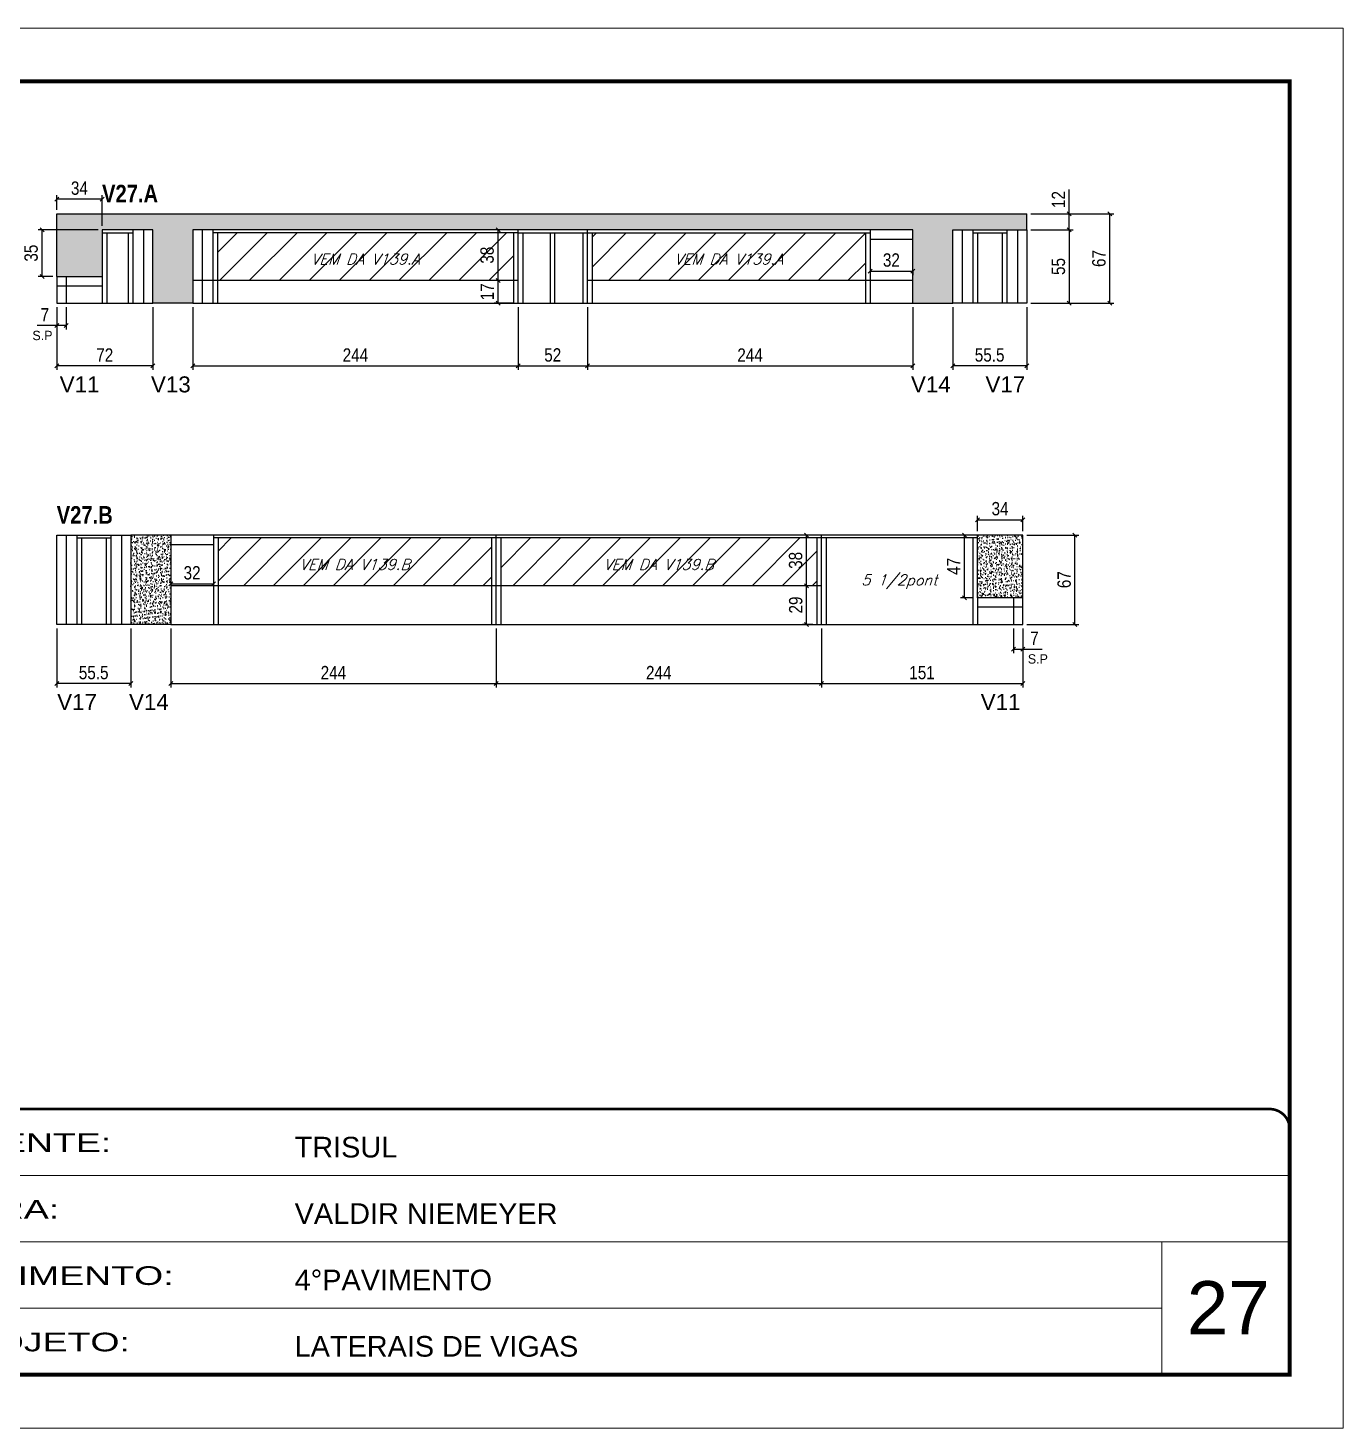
# Model space of a CAD drawing. Extents: x 3330 to 22105, y 1197 to 30204.
# Drawn here: x 7012 to 7998, y 21872 to 22922 of the extents above; entities that cross this region are included whole.
import ezdxf

# ---------------------------------------------------------------- set-up
doc = ezdxf.new("R2010")
doc.units = 0
for name, pattern in [('CONTINUO', [0]), ('DASHED', [0.75, 0.5, -0.25]), ('HIDDEN', [0.375, 0.25, -0.125])]:
    doc.linetypes.add(name, pattern=pattern)
for name, color, linetype in [('5', 5, 'Continuous'), ('COTA', 241, 'Continuous'), ('NOMENCLATURA', 7, 'Continuous'), ('Painéis', 200, 'Continuous'), ('SARR_2.2x7', 40, 'Continuous'), ('SARR_3.5x7', 81, 'Continuous'), ('texto', 7, 'Continuous')]:
    doc.layers.add(name, color=color, linetype=linetype)
for name, color, linetype, lineweight in [('CARIMBO', 255, 'Continuous', 9), ('Folhas', 255, 'Continuous', 9), ('Hachura', 251, 'Continuous', 9), ('SARRAFO DE PRESSAO', 251, 'DASHED', 9)]:
    doc.layers.add(name, color=color, linetype=linetype, lineweight=lineweight)
doc.styles.add('ARIAL', font='arial.ttf')
doc.styles.add('COTA TECNICA', font='techl___.ttf', dxfattribs={"height": 10})
doc.styles.add('Romans', font='romans.shx')
doc.styles.add('ROMAS860', font='ROMAS860.SHX')
doc.styles.get("Standard").update_dxf_attribs({"font": 'arial.ttf'})
doc.styles.add('TECNICA', font='techb___.ttf', dxfattribs={"height": 10})
doc.styles.add('Tecnologia', font='')
doc.styles.get('Tecnologia').set_extended_font_data('Forgotten Futurist')
doc.dimstyles.new('PAINEL', dxfattribs={"dimtxt": 10, "dimasz": 3, "dimexe": 3, "dimexo": 3, "dimgap": 3, "dimtad": 1, "dimdec": 1, "dimzin": 12, "dimdsep": 46, "dimtxsty": 'COTA TECNICA', "dimblk1": 'OBLIQUE', "dimblk2": 'OBLIQUE', "dimsah": 1, "dimcen": 0.9, "dimclrd": 4, "dimclre": 4, "dimclrt": 240, "dimadec": 1, "dimazin": 3, "dimtfac": 1, "dimtdec": 1, "dimtmove": 0, "dimatfit": 3, "dimfxl": 1, "dimtolj": 1, "dimtzin": 12, "dimarcsym": 0})
pattern_1 = [(50, (-124092.7733, -5427.082), (5.46554007, -0.47817257), [0.5715, -6.2865]), (355, (-124092.773, -5427.082), (-1.05730264, 5.73170536), [0.4572, -5.02921753]), (100.4514447, (-124092.318, -5427.122), (4.40823741, 5.25353256), [0.48570026, -5.34270734]), (46.1842, (-124092.773, -5425.558), (8.13237123, -1.26126984), [0.85725, -9.42975]), (96.6355576, (-124092.0956, -5425.663), (7.122124, 7.42278374), [0.7285507, -8.01406824]), (351.184151, (-124092.773, -5425.558), (7.122124, 7.42278374), [0.685799, -7.54379196]), (21, (-124092.0113, -5425.939), (4.54843174, -3.06795595), [0.5715, -6.2865]), (326, (-124092.011, -5425.939), (1.85406085, 5.52563898), [0.4572, -5.0292]), (71.451445, (-124091.632, -5426.195), (6.40249258, 2.45768307), [0.48570026, -5.34269813]), (37.5, (-124092.7733, -5427.0821), (0.092658098, 2.536651166), [0, -4.96824, 0, -5.1054, 0, -5.04825]), (7.5, (-124092.7733, -5427.0821), (2.004589875, 3.005417245), [0, -2.91084, 0, -4.85394, 0, -1.92405]), (327.5, (-124094.4725, -5427.0821), (4.067717855, -0.17186232), [0, -1.905, 0, -5.9436, 0, -7.8867]), (317.5, (-124095.2345, -5427.082), (4.44387544, 0.76279473), [0, -2.4765, 0, -3.94716, 0, -5.6007])]
pattern_2 = [(45, (-125691.273, -5427.082), (-11.2253202, 11.2253202), [])]

# ---------------------------------------------------------------- blocks, each defined once
blk = doc.blocks.new('9999999999')
at = {"color": 30, "linetype": 'CONTINUO'}
for p, q in [((98564.6, 34379.6), (99584, 34379.6)), ((98564.6, 34329.8), (99488, 34329.8)), ((99584, 34329.8), (99488, 34329.8)), ((99488, 34329.8), (99488, 34230.2)), ((98564.6, 34280), (99488, 34280))]:
    blk.add_line(p, q, dxfattribs=at)
at = {"color": 30, "linetype": 'CONTINUO', "const_width": 2}
blk.add_lwpolyline([(99584, 34230.2), (99584, 34414.4, 0.414214), (99569, 34429.4), (98229, 34429.4, 0.414214), (98214, 34414.4), (98214, 34245.2, 0.414214), (98229, 34230.2), (99584, 34230.2)], format="xyb", dxfattribs=at)
at = {"layer": 'Folhas'}
blk.add_lwpolyline([(98139, 34190.2), (99624, 34190.2), (99624, 35240.2), (98139, 35240.2)], close=True, dxfattribs=at)
at = {"layer": 'Folhas', "color": 30, "const_width": 3}
blk.add_lwpolyline([(98214, 34230.2), (99584, 34230.2), (99584, 35200.2), (98214, 35200.2)], close=True, dxfattribs=at)
at = {"color": 7, "linetype": 'Continuous', "ltscale": 5, "style": 'ARIAL'}
for s, height, p in [('TRISUL', 15.48, (98837.7, 34393.1)), ('VALDIR NIEMEYER', 15.483, (98837.7, 34343.3)), ('4°PAVIMENTO', 15.483, (98837.7, 34293.5)), ('LATERAIS DE VIGAS', 15.483, (98837.7, 34243.7))]:
    blk.add_text(s, height=height, dxfattribs=at).set_placement(p)
at = {"layer": 'Folhas', "color": 7, "style": 'Tecnologia', "width": 1.5}
for s, p in [('CLIENTE:', (98573.7, 34397.2)), ('OBRA:', (98573.7, 34347.3)), ('PAVIMENTO:', (98573.7, 34297.5)), ('PROJETO:', (98573.7, 34247.7))]:
    blk.add_text(s, height=14, dxfattribs=at).set_placement(p)
blk = doc.blocks.new('_Oblique')
at = {"color": 0, "linetype": 'ByBlock', "lineweight": -2}
blk.add_line((-0.5, -0.5), (0.5, 0.5), dxfattribs=at)
blk = doc.blocks.new('*D1655')
at = {"layer": 'COTA', "color": 4, "linetype": 'ByBlock', "lineweight": -2, "transparency": 16777216}
for p, q in [((7033.5, 22712.3), (7033.5, 22665.3)), ((7105.5, 22712.3), (7105.5, 22665.3)), ((7105.5, 22668.3), (7033.5, 22668.3))]:
    blk.add_line(p, q, dxfattribs=at)
at = {"layer": 'Defpoints', "color": 0, "linetype": 'ByBlock', "transparency": 16777216}
for p in [(7033.5, 22715.3), (7105.5, 22715.3), (7033.5, 22668.3)]:
    blk.add_point(p, dxfattribs=at)
at = {"layer": 'COTA', "color": 4, "linetype": 'ByBlock', "lineweight": -2, "transparency": 16777216, "xscale": 3, "yscale": 3, "zscale": 3, "rotation": 180}
blk.add_blockref('_Oblique', (7033.5, 22668.3), dxfattribs=at)
at = {"layer": 'COTA', "color": 4, "linetype": 'ByBlock', "lineweight": -2, "transparency": 16777216, "xscale": 3, "yscale": 3, "zscale": 3}
blk.add_blockref('_Oblique', (7105.5, 22668.3), dxfattribs=at)
at = {"layer": 'COTA', "color": 240, "linetype": 'ByBlock', "transparency": 16777216, "insert": (7069.5, 22676.4), "char_height": 10, "attachment_point": 5, "style": 'COTA TECNICA'}
blk.add_mtext('\\A1;72', dxfattribs=at)
blk = doc.blocks.new('*D1656')
at = {"layer": 'COTA', "color": 4, "linetype": 'ByBlock', "lineweight": -2, "transparency": 16777216}
for p, q in [((7033.5, 22785.3), (7033.5, 22796.3)), ((7067.5, 22773.3), (7067.5, 22796.3)), ((7067.5, 22793.3), (7033.5, 22793.3))]:
    blk.add_line(p, q, dxfattribs=at)
at = {"layer": 'Defpoints', "color": 0, "linetype": 'ByBlock', "transparency": 16777216}
for p in [(7033.5, 22793.3), (7033.5, 22782.3), (7067.5, 22770.3)]:
    blk.add_point(p, dxfattribs=at)
at = {"layer": 'COTA', "color": 4, "linetype": 'ByBlock', "lineweight": -2, "transparency": 16777216, "xscale": 3, "yscale": 3, "zscale": 3, "rotation": 180}
blk.add_blockref('_Oblique', (7033.5, 22793.3), dxfattribs=at)
at = {"layer": 'COTA', "color": 4, "linetype": 'ByBlock', "lineweight": -2, "transparency": 16777216, "xscale": 3, "yscale": 3, "zscale": 3}
blk.add_blockref('_Oblique', (7067.5, 22793.3), dxfattribs=at)
at = {"layer": 'COTA', "color": 240, "linetype": 'ByBlock', "transparency": 16777216, "insert": (7050.5, 22801.5), "char_height": 10, "attachment_point": 5, "style": 'COTA TECNICA'}
blk.add_mtext('\\A1;34', dxfattribs=at)
blk = doc.blocks.new('*D1657')
at = {"layer": 'COTA', "color": 4, "linetype": 'ByBlock', "lineweight": -2, "transparency": 16777216}
for p, q in [((7033.5, 22712.3), (7033.5, 22695.5)), ((7040.5, 22712.3), (7040.5, 22695.5)), ((7033.5, 22698.5), (7018.7, 22698.5)), ((7040.5, 22698.5), (7033.5, 22698.5))]:
    blk.add_line(p, q, dxfattribs=at)
at = {"layer": 'Defpoints', "color": 0, "linetype": 'ByBlock', "transparency": 16777216}
for p in [(7033.5, 22715.3), (7040.5, 22715.3), (7033.5, 22698.5)]:
    blk.add_point(p, dxfattribs=at)
at = {"layer": 'COTA', "color": 4, "linetype": 'ByBlock', "lineweight": -2, "transparency": 16777216, "xscale": 3, "yscale": 3, "zscale": 3, "rotation": 180}
blk.add_blockref('_Oblique', (7033.5, 22698.5), dxfattribs=at)
at = {"layer": 'COTA', "color": 4, "linetype": 'ByBlock', "lineweight": -2, "transparency": 16777216, "xscale": 3, "yscale": 3, "zscale": 3}
blk.add_blockref('_Oblique', (7040.5, 22698.5), dxfattribs=at)
at = {"layer": 'COTA', "color": 240, "linetype": 'ByBlock', "transparency": 16777216, "insert": (7024.6, 22706.6), "char_height": 10, "attachment_point": 5, "style": 'COTA TECNICA'}
blk.add_mtext('\\A1;7', dxfattribs=at)
blk = doc.blocks.new('*D1658')
at = {"layer": 'COTA', "color": 4, "linetype": 'ByBlock', "lineweight": -2, "transparency": 16777216}
for p, q in [((7135.5, 22712.3), (7135.5, 22665.3)), ((7379.5, 22712.3), (7379.5, 22665.3)), ((7135.5, 22668.3), (7379.5, 22668.3))]:
    blk.add_line(p, q, dxfattribs=at)
at = {"layer": 'Defpoints', "color": 0, "linetype": 'ByBlock', "transparency": 16777216}
for p in [(7135.5, 22715.3), (7379.5, 22715.3), (7379.5, 22668.3)]:
    blk.add_point(p, dxfattribs=at)
at = {"layer": 'COTA', "color": 4, "linetype": 'ByBlock', "lineweight": -2, "transparency": 16777216, "xscale": 3, "yscale": 3, "zscale": 3, "rotation": 180}
blk.add_blockref('_Oblique', (7135.5, 22668.3), dxfattribs=at)
at = {"layer": 'COTA', "color": 4, "linetype": 'ByBlock', "lineweight": -2, "transparency": 16777216, "xscale": 3, "yscale": 3, "zscale": 3}
blk.add_blockref('_Oblique', (7379.5, 22668.3), dxfattribs=at)
at = {"layer": 'COTA', "color": 240, "linetype": 'ByBlock', "transparency": 16777216, "insert": (7257.5, 22676.4), "char_height": 10, "attachment_point": 5, "style": 'COTA TECNICA'}
blk.add_mtext('\\A1;244', dxfattribs=at)
blk = doc.blocks.new('*D1659')
at = {"layer": 'COTA', "color": 4, "linetype": 'ByBlock', "lineweight": -2, "transparency": 16777216}
for p, q in [((7379.5, 22712.3), (7379.5, 22665.3)), ((7431.5, 22712.3), (7431.5, 22665.3)), ((7379.5, 22668.3), (7431.5, 22668.3))]:
    blk.add_line(p, q, dxfattribs=at)
at = {"layer": 'Defpoints', "color": 0, "linetype": 'ByBlock', "transparency": 16777216}
for p in [(7379.5, 22715.3), (7431.5, 22715.3), (7431.5, 22668.3)]:
    blk.add_point(p, dxfattribs=at)
at = {"layer": 'COTA', "color": 4, "linetype": 'ByBlock', "lineweight": -2, "transparency": 16777216, "xscale": 3, "yscale": 3, "zscale": 3, "rotation": 180}
blk.add_blockref('_Oblique', (7379.5, 22668.3), dxfattribs=at)
at = {"layer": 'COTA', "color": 4, "linetype": 'ByBlock', "lineweight": -2, "transparency": 16777216, "xscale": 3, "yscale": 3, "zscale": 3}
blk.add_blockref('_Oblique', (7431.5, 22668.3), dxfattribs=at)
at = {"layer": 'COTA', "color": 240, "linetype": 'ByBlock', "transparency": 16777216, "insert": (7405.5, 22676.4), "char_height": 10, "attachment_point": 5, "style": 'COTA TECNICA'}
blk.add_mtext('\\A1;52', dxfattribs=at)
blk = doc.blocks.new('*D1660')
at = {"layer": 'COTA', "color": 4, "linetype": 'ByBlock', "lineweight": -2, "transparency": 16777216}
for p, q in [((7431.5, 22712.3), (7431.5, 22665.3)), ((7675.5, 22712.3), (7675.5, 22665.3)), ((7431.5, 22668.3), (7675.5, 22668.3))]:
    blk.add_line(p, q, dxfattribs=at)
at = {"layer": 'Defpoints', "color": 0, "linetype": 'ByBlock', "transparency": 16777216}
for p in [(7431.5, 22715.3), (7675.5, 22715.3), (7675.5, 22668.3)]:
    blk.add_point(p, dxfattribs=at)
at = {"layer": 'COTA', "color": 4, "linetype": 'ByBlock', "lineweight": -2, "transparency": 16777216, "xscale": 3, "yscale": 3, "zscale": 3, "rotation": 180}
blk.add_blockref('_Oblique', (7431.5, 22668.3), dxfattribs=at)
at = {"layer": 'COTA', "color": 4, "linetype": 'ByBlock', "lineweight": -2, "transparency": 16777216, "xscale": 3, "yscale": 3, "zscale": 3}
blk.add_blockref('_Oblique', (7675.5, 22668.3), dxfattribs=at)
at = {"layer": 'COTA', "color": 240, "linetype": 'ByBlock', "transparency": 16777216, "insert": (7553.5, 22676.4), "char_height": 10, "attachment_point": 5, "style": 'COTA TECNICA'}
blk.add_mtext('\\A1;244', dxfattribs=at)
blk = doc.blocks.new('*D1661')
at = {"layer": 'COTA', "color": 4, "linetype": 'ByBlock', "lineweight": -2, "transparency": 16777216}
for p, q in [((7705.5, 22712.3), (7705.5, 22665.3)), ((7761, 22712.3), (7761, 22665.3)), ((7761, 22668.3), (7705.5, 22668.3))]:
    blk.add_line(p, q, dxfattribs=at)
at = {"layer": 'Defpoints', "color": 0, "linetype": 'ByBlock', "transparency": 16777216}
for p in [(7705.5, 22715.3), (7761, 22715.3), (7705.5, 22668.3)]:
    blk.add_point(p, dxfattribs=at)
at = {"layer": 'COTA', "color": 4, "linetype": 'ByBlock', "lineweight": -2, "transparency": 16777216, "xscale": 3, "yscale": 3, "zscale": 3, "rotation": 180}
blk.add_blockref('_Oblique', (7705.5, 22668.3), dxfattribs=at)
at = {"layer": 'COTA', "color": 4, "linetype": 'ByBlock', "lineweight": -2, "transparency": 16777216, "xscale": 3, "yscale": 3, "zscale": 3}
blk.add_blockref('_Oblique', (7761, 22668.3), dxfattribs=at)
at = {"layer": 'COTA', "color": 240, "linetype": 'ByBlock', "transparency": 16777216, "insert": (7733.2, 22676.4), "char_height": 10, "attachment_point": 5, "style": 'COTA TECNICA'}
blk.add_mtext('\\A1;55.5', dxfattribs=at)
blk = doc.blocks.new('*D1662')
at = {"layer": 'COTA', "color": 4, "linetype": 'ByBlock', "lineweight": -2, "transparency": 16777216}
for p, q in [((7764, 22770.3), (7795.9, 22770.3)), ((7792.9, 22770.3), (7792.9, 22715.3)), ((7764, 22715.3), (7795.9, 22715.3))]:
    blk.add_line(p, q, dxfattribs=at)
at = {"layer": 'Defpoints', "color": 0, "linetype": 'ByBlock', "transparency": 16777216}
for p in [(7761, 22770.3), (7761, 22715.3), (7792.9, 22715.3)]:
    blk.add_point(p, dxfattribs=at)
at = {"layer": 'COTA', "color": 4, "linetype": 'ByBlock', "lineweight": -2, "transparency": 16777216, "xscale": 3, "yscale": 3, "zscale": 3}
for p, rotation in [((7792.9, 22770.3), 90), ((7792.9, 22715.3), 270)]:
    blk.add_blockref('_Oblique', p, dxfattribs=dict(at, rotation=rotation))
at = {"layer": 'COTA', "color": 240, "linetype": 'ByBlock', "transparency": 16777216, "insert": (7784.8, 22742.8), "char_height": 10, "attachment_point": 5, "rotation": 90, "style": 'COTA TECNICA'}
blk.add_mtext('\\A1;55', dxfattribs=at)
blk = doc.blocks.new('*D1663')
at = {"layer": 'COTA', "color": 4, "linetype": 'ByBlock', "lineweight": -2, "transparency": 16777216}
for p, q in [((7792.9, 22782.3), (7792.9, 22800.6)), ((7764, 22782.3), (7795.9, 22782.3)), ((7792.9, 22770.3), (7792.9, 22782.3)), ((7764, 22770.3), (7795.9, 22770.3))]:
    blk.add_line(p, q, dxfattribs=at)
at = {"layer": 'Defpoints', "color": 0, "linetype": 'ByBlock', "transparency": 16777216}
for p in [(7761, 22782.3), (7792.9, 22782.3), (7761, 22770.3)]:
    blk.add_point(p, dxfattribs=at)
at = {"layer": 'COTA', "color": 4, "linetype": 'ByBlock', "lineweight": -2, "transparency": 16777216, "xscale": 3, "yscale": 3, "zscale": 3}
for p, rotation in [((7792.9, 22782.3), 90), ((7792.9, 22770.3), 270)]:
    blk.add_blockref('_Oblique', p, dxfattribs=dict(at, rotation=rotation))
at = {"layer": 'COTA', "color": 240, "linetype": 'ByBlock', "transparency": 16777216, "insert": (7784.8, 22793), "char_height": 10, "attachment_point": 5, "rotation": 90, "style": 'COTA TECNICA'}
blk.add_mtext('\\A1;12', dxfattribs=at)
blk = doc.blocks.new('*D1664')
at = {"layer": 'COTA', "color": 4, "linetype": 'ByBlock', "lineweight": -2, "transparency": 16777216}
for p, q in [((7764, 22782.3), (7826.3, 22782.3)), ((7823.3, 22715.3), (7823.3, 22782.3)), ((7764, 22715.3), (7826.3, 22715.3))]:
    blk.add_line(p, q, dxfattribs=at)
at = {"layer": 'Defpoints', "color": 0, "linetype": 'ByBlock', "transparency": 16777216}
for p in [(7761, 22782.3), (7823.3, 22782.3), (7761, 22715.3)]:
    blk.add_point(p, dxfattribs=at)
at = {"layer": 'COTA', "color": 4, "linetype": 'ByBlock', "lineweight": -2, "transparency": 16777216, "xscale": 3, "yscale": 3, "zscale": 3}
for p, rotation in [((7823.3, 22782.3), 90), ((7823.3, 22715.3), 270)]:
    blk.add_blockref('_Oblique', p, dxfattribs=dict(at, rotation=rotation))
at = {"layer": 'COTA', "color": 240, "linetype": 'ByBlock', "transparency": 16777216, "insert": (7815.2, 22748.8), "char_height": 10, "attachment_point": 5, "rotation": 90, "style": 'COTA TECNICA'}
blk.add_mtext('\\A1;67', dxfattribs=at)
blk = doc.blocks.new('*D1665')
at = {"layer": 'COTA', "color": 4, "linetype": 'ByBlock', "lineweight": -2, "transparency": 16777216}
for p, q in [((7643.5, 22739.8), (7643.5, 22736.4)), ((7643.5, 22739.4), (7675.5, 22739.4)), ((7675.5, 22739.8), (7675.5, 22736.4))]:
    blk.add_line(p, q, dxfattribs=at)
at = {"layer": 'Defpoints', "color": 0, "linetype": 'ByBlock', "transparency": 16777216}
for p in [(7643.5, 22742.8), (7675.5, 22742.8), (7675.5, 22739.4)]:
    blk.add_point(p, dxfattribs=at)
at = {"layer": 'COTA', "color": 4, "linetype": 'ByBlock', "lineweight": -2, "transparency": 16777216, "xscale": 3, "yscale": 3, "zscale": 3, "rotation": 180}
blk.add_blockref('_Oblique', (7643.5, 22739.4), dxfattribs=at)
at = {"layer": 'COTA', "color": 4, "linetype": 'ByBlock', "lineweight": -2, "transparency": 16777216, "xscale": 3, "yscale": 3, "zscale": 3}
blk.add_blockref('_Oblique', (7675.5, 22739.4), dxfattribs=at)
at = {"layer": 'COTA', "color": 240, "linetype": 'ByBlock', "transparency": 16777216, "insert": (7659.5, 22747.6), "char_height": 10, "attachment_point": 5, "style": 'COTA TECNICA'}
blk.add_mtext('\\A1;32', dxfattribs=at)
blk = doc.blocks.new('*D1666')
at = {"layer": 'COTA', "color": 4, "linetype": 'ByBlock', "lineweight": -2, "transparency": 16777216}
for p, q in [((7064.5, 22770.3), (7019.5, 22770.3)), ((7022.5, 22735.3), (7022.5, 22770.3)), ((7030.5, 22735.3), (7019.5, 22735.3))]:
    blk.add_line(p, q, dxfattribs=at)
at = {"layer": 'Defpoints', "color": 0, "linetype": 'ByBlock', "transparency": 16777216}
for p in [(7022.5, 22770.3), (7067.5, 22770.3), (7033.5, 22735.3)]:
    blk.add_point(p, dxfattribs=at)
at = {"layer": 'COTA', "color": 4, "linetype": 'ByBlock', "lineweight": -2, "transparency": 16777216, "xscale": 3, "yscale": 3, "zscale": 3}
for p, rotation in [((7022.5, 22770.3), 90), ((7022.5, 22735.3), 270)]:
    blk.add_blockref('_Oblique', p, dxfattribs=dict(at, rotation=rotation))
at = {"layer": 'COTA', "color": 240, "linetype": 'ByBlock', "transparency": 16777216, "insert": (7014.3, 22752.8), "char_height": 10, "attachment_point": 5, "rotation": 90, "style": 'COTA TECNICA'}
blk.add_mtext('\\A1;35', dxfattribs=at)
blk = doc.blocks.new('*D1667')
at = {"layer": 'COTA', "color": 4, "linetype": 'ByBlock', "lineweight": -2, "transparency": 16777216}
for p, q in [((7119, 22471.4), (7119, 22427.1)), ((7363, 22471.4), (7363, 22427.1)), ((7119, 22430.1), (7363, 22430.1))]:
    blk.add_line(p, q, dxfattribs=at)
at = {"layer": 'Defpoints', "color": 0, "linetype": 'ByBlock', "transparency": 16777216}
for p in [(7119, 22474.4), (7363, 22474.4), (7363, 22430.1)]:
    blk.add_point(p, dxfattribs=at)
at = {"layer": 'COTA', "color": 4, "linetype": 'ByBlock', "lineweight": -2, "transparency": 16777216, "xscale": 3, "yscale": 3, "zscale": 3, "rotation": 180}
blk.add_blockref('_Oblique', (7119, 22430.1), dxfattribs=at)
at = {"layer": 'COTA', "color": 4, "linetype": 'ByBlock', "lineweight": -2, "transparency": 16777216, "xscale": 3, "yscale": 3, "zscale": 3}
blk.add_blockref('_Oblique', (7363, 22430.1), dxfattribs=at)
at = {"layer": 'COTA', "color": 240, "linetype": 'ByBlock', "transparency": 16777216, "insert": (7241, 22438.2), "char_height": 10, "attachment_point": 5, "style": 'COTA TECNICA'}
blk.add_mtext('\\A1;244', dxfattribs=at)
blk = doc.blocks.new('*D1668')
at = {"layer": 'COTA', "color": 4, "linetype": 'ByBlock', "lineweight": -2, "transparency": 16777216}
for p, q in [((7363, 22471.4), (7363, 22427.1)), ((7607, 22471.4), (7607, 22427.1)), ((7363, 22430.1), (7607, 22430.1))]:
    blk.add_line(p, q, dxfattribs=at)
at = {"layer": 'Defpoints', "color": 0, "linetype": 'ByBlock', "transparency": 16777216}
for p in [(7363, 22474.4), (7607, 22474.4), (7607, 22430.1)]:
    blk.add_point(p, dxfattribs=at)
at = {"layer": 'COTA', "color": 4, "linetype": 'ByBlock', "lineweight": -2, "transparency": 16777216, "xscale": 3, "yscale": 3, "zscale": 3, "rotation": 180}
blk.add_blockref('_Oblique', (7363, 22430.1), dxfattribs=at)
at = {"layer": 'COTA', "color": 4, "linetype": 'ByBlock', "lineweight": -2, "transparency": 16777216, "xscale": 3, "yscale": 3, "zscale": 3}
blk.add_blockref('_Oblique', (7607, 22430.1), dxfattribs=at)
at = {"layer": 'COTA', "color": 240, "linetype": 'ByBlock', "transparency": 16777216, "insert": (7485, 22438.2), "char_height": 10, "attachment_point": 5, "style": 'COTA TECNICA'}
blk.add_mtext('\\A1;244', dxfattribs=at)
blk = doc.blocks.new('*D1669')
at = {"layer": 'COTA', "color": 4, "linetype": 'ByBlock', "lineweight": -2, "transparency": 16777216}
for p, q in [((7607, 22471.4), (7607, 22427.1)), ((7758, 22471.4), (7758, 22427.1)), ((7607, 22430.1), (7758, 22430.1))]:
    blk.add_line(p, q, dxfattribs=at)
at = {"layer": 'Defpoints', "color": 0, "linetype": 'ByBlock', "transparency": 16777216}
for p in [(7607, 22474.4), (7758, 22474.4), (7758, 22430.1)]:
    blk.add_point(p, dxfattribs=at)
at = {"layer": 'COTA', "color": 4, "linetype": 'ByBlock', "lineweight": -2, "transparency": 16777216, "xscale": 3, "yscale": 3, "zscale": 3, "rotation": 180}
blk.add_blockref('_Oblique', (7607, 22430.1), dxfattribs=at)
at = {"layer": 'COTA', "color": 4, "linetype": 'ByBlock', "lineweight": -2, "transparency": 16777216, "xscale": 3, "yscale": 3, "zscale": 3}
blk.add_blockref('_Oblique', (7758, 22430.1), dxfattribs=at)
at = {"layer": 'COTA', "color": 240, "linetype": 'ByBlock', "transparency": 16777216, "insert": (7682.5, 22438.2), "char_height": 10, "attachment_point": 5, "style": 'COTA TECNICA'}
blk.add_mtext('\\A1;151', dxfattribs=at)
blk = doc.blocks.new('*D1670')
at = {"layer": 'COTA', "color": 4, "linetype": 'ByBlock', "lineweight": -2, "transparency": 16777216}
for p, q in [((7033.5, 22471.4), (7033.5, 22427.1)), ((7089, 22471.4), (7089, 22427.1)), ((7089, 22430.1), (7033.5, 22430.1))]:
    blk.add_line(p, q, dxfattribs=at)
at = {"layer": 'Defpoints', "color": 0, "linetype": 'ByBlock', "transparency": 16777216}
for p in [(7033.5, 22474.4), (7089, 22474.4), (7033.5, 22430.1)]:
    blk.add_point(p, dxfattribs=at)
at = {"layer": 'COTA', "color": 4, "linetype": 'ByBlock', "lineweight": -2, "transparency": 16777216, "xscale": 3, "yscale": 3, "zscale": 3, "rotation": 180}
blk.add_blockref('_Oblique', (7033.5, 22430.1), dxfattribs=at)
at = {"layer": 'COTA', "color": 4, "linetype": 'ByBlock', "lineweight": -2, "transparency": 16777216, "xscale": 3, "yscale": 3, "zscale": 3}
blk.add_blockref('_Oblique', (7089, 22430.1), dxfattribs=at)
at = {"layer": 'COTA', "color": 240, "linetype": 'ByBlock', "transparency": 16777216, "insert": (7061.2, 22438.2), "char_height": 10, "attachment_point": 5, "style": 'COTA TECNICA'}
blk.add_mtext('\\A1;55.5', dxfattribs=at)
blk = doc.blocks.new('*D1671')
at = {"layer": 'COTA', "color": 4, "linetype": 'ByBlock', "lineweight": -2, "transparency": 16777216}
for p, q in [((7119, 22504.9), (7119, 22501.8)), ((7119, 22504.8), (7151, 22504.8)), ((7151, 22504.9), (7151, 22501.8))]:
    blk.add_line(p, q, dxfattribs=at)
at = {"layer": 'Defpoints', "color": 0, "linetype": 'ByBlock', "transparency": 16777216}
for p in [(7119, 22507.9), (7151, 22507.9), (7151, 22504.8)]:
    blk.add_point(p, dxfattribs=at)
at = {"layer": 'COTA', "color": 4, "linetype": 'ByBlock', "lineweight": -2, "transparency": 16777216, "xscale": 3, "yscale": 3, "zscale": 3, "rotation": 180}
blk.add_blockref('_Oblique', (7119, 22504.8), dxfattribs=at)
at = {"layer": 'COTA', "color": 4, "linetype": 'ByBlock', "lineweight": -2, "transparency": 16777216, "xscale": 3, "yscale": 3, "zscale": 3}
blk.add_blockref('_Oblique', (7151, 22504.8), dxfattribs=at)
at = {"layer": 'COTA', "color": 240, "linetype": 'ByBlock', "transparency": 16777216, "insert": (7135, 22513), "char_height": 10, "attachment_point": 5, "style": 'COTA TECNICA'}
blk.add_mtext('\\A1;32', dxfattribs=at)
blk = doc.blocks.new('*D1672')
at = {"layer": 'COTA', "color": 4, "linetype": 'ByBlock', "lineweight": -2, "transparency": 16777216}
for p, q in [((7751, 22471.4), (7751, 22452.9)), ((7758, 22471.4), (7758, 22452.9)), ((7751, 22455.9), (7758, 22455.9)), ((7758, 22455.9), (7772.7, 22455.9))]:
    blk.add_line(p, q, dxfattribs=at)
at = {"layer": 'Defpoints', "color": 0, "linetype": 'ByBlock', "transparency": 16777216}
for p in [(7751, 22474.4), (7758, 22474.4), (7758, 22455.9)]:
    blk.add_point(p, dxfattribs=at)
at = {"layer": 'COTA', "color": 4, "linetype": 'ByBlock', "lineweight": -2, "transparency": 16777216, "xscale": 3, "yscale": 3, "zscale": 3, "rotation": 180}
blk.add_blockref('_Oblique', (7751, 22455.9), dxfattribs=at)
at = {"layer": 'COTA', "color": 4, "linetype": 'ByBlock', "lineweight": -2, "transparency": 16777216, "xscale": 3, "yscale": 3, "zscale": 3}
blk.add_blockref('_Oblique', (7758, 22455.9), dxfattribs=at)
at = {"layer": 'COTA', "color": 240, "linetype": 'ByBlock', "transparency": 16777216, "insert": (7766.8, 22464), "char_height": 10, "attachment_point": 5, "style": 'COTA TECNICA'}
blk.add_mtext('\\A1;7', dxfattribs=at)
blk = doc.blocks.new('*D1673')
at = {"layer": 'COTA', "color": 4, "linetype": 'ByBlock', "lineweight": -2, "transparency": 16777216}
for p, q in [((7761, 22541.4), (7800.2, 22541.4)), ((7797.2, 22474.4), (7797.2, 22541.4)), ((7761, 22474.4), (7800.2, 22474.4))]:
    blk.add_line(p, q, dxfattribs=at)
at = {"layer": 'Defpoints', "color": 0, "linetype": 'ByBlock', "transparency": 16777216}
for p in [(7758, 22541.4), (7797.2, 22541.4), (7758, 22474.4)]:
    blk.add_point(p, dxfattribs=at)
at = {"layer": 'COTA', "color": 4, "linetype": 'ByBlock', "lineweight": -2, "transparency": 16777216, "xscale": 3, "yscale": 3, "zscale": 3}
for p, rotation in [((7797.2, 22541.4), 90), ((7797.2, 22474.4), 270)]:
    blk.add_blockref('_Oblique', p, dxfattribs=dict(at, rotation=rotation))
at = {"layer": 'COTA', "color": 240, "linetype": 'ByBlock', "transparency": 16777216, "insert": (7789.1, 22507.9), "char_height": 10, "attachment_point": 5, "rotation": 90, "style": 'COTA TECNICA'}
blk.add_mtext('\\A1;67', dxfattribs=at)
blk = doc.blocks.new('*D1674')
at = {"layer": 'COTA', "color": 4, "linetype": 'ByBlock', "lineweight": -2, "transparency": 16777216}
for p, q in [((7724, 22544.4), (7724, 22555.8)), ((7758, 22544.4), (7758, 22555.8)), ((7724, 22552.8), (7758, 22552.8))]:
    blk.add_line(p, q, dxfattribs=at)
at = {"layer": 'Defpoints', "color": 0, "linetype": 'ByBlock', "transparency": 16777216}
for p in [(7758, 22552.8), (7724, 22541.4), (7758, 22541.4)]:
    blk.add_point(p, dxfattribs=at)
at = {"layer": 'COTA', "color": 4, "linetype": 'ByBlock', "lineweight": -2, "transparency": 16777216, "xscale": 3, "yscale": 3, "zscale": 3, "rotation": 180}
blk.add_blockref('_Oblique', (7724, 22552.8), dxfattribs=at)
at = {"layer": 'COTA', "color": 4, "linetype": 'ByBlock', "lineweight": -2, "transparency": 16777216, "xscale": 3, "yscale": 3, "zscale": 3}
blk.add_blockref('_Oblique', (7758, 22552.8), dxfattribs=at)
at = {"layer": 'COTA', "color": 240, "linetype": 'ByBlock', "transparency": 16777216, "insert": (7741, 22561.1), "char_height": 10, "attachment_point": 5, "style": 'COTA TECNICA'}
blk.add_mtext('\\A1;34', dxfattribs=at)
blk = doc.blocks.new('*D1675')
at = {"layer": 'COTA', "color": 4, "linetype": 'ByBlock', "lineweight": -2, "transparency": 16777216}
for p, q in [((7721, 22541.4), (7711.3, 22541.4)), ((7714.3, 22494.4), (7714.3, 22541.4)), ((7721, 22494.4), (7711.3, 22494.4))]:
    blk.add_line(p, q, dxfattribs=at)
at = {"layer": 'Defpoints', "color": 0, "linetype": 'ByBlock', "transparency": 16777216}
for p in [(7714.3, 22541.4), (7724, 22541.4), (7724, 22494.4)]:
    blk.add_point(p, dxfattribs=at)
at = {"layer": 'COTA', "color": 4, "linetype": 'ByBlock', "lineweight": -2, "transparency": 16777216, "xscale": 3, "yscale": 3, "zscale": 3}
for p, rotation in [((7714.3, 22541.4), 90), ((7714.3, 22494.4), 270)]:
    blk.add_blockref('_Oblique', p, dxfattribs=dict(at, rotation=rotation))
at = {"layer": 'COTA', "color": 240, "linetype": 'ByBlock', "transparency": 16777216, "insert": (7706.2, 22517.9), "char_height": 10, "attachment_point": 5, "rotation": 90, "style": 'COTA TECNICA'}
blk.add_mtext('\\A1;47', dxfattribs=at)
blk = doc.blocks.new('*D1126')
at = {"layer": 'COTA', "color": 4, "linetype": 'ByBlock', "lineweight": -2, "transparency": 16777216}
for p, q in [((7376.5, 22732.3), (7361.5, 22732.3)), ((7364.5, 22715.3), (7364.5, 22732.3)), ((7376.5, 22715.3), (7361.5, 22715.3))]:
    blk.add_line(p, q, dxfattribs=at)
at = {"layer": 'Defpoints', "color": 0, "linetype": 'ByBlock', "transparency": 16777216}
for p in [(7364.5, 22732.3), (7379.5, 22732.3), (7379.5, 22715.3)]:
    blk.add_point(p, dxfattribs=at)
at = {"layer": 'COTA', "color": 4, "linetype": 'ByBlock', "lineweight": -2, "transparency": 16777216, "xscale": 3, "yscale": 3, "zscale": 3}
for p, rotation in [((7364.5, 22732.3), 90), ((7364.5, 22715.3), 270)]:
    blk.add_blockref('_Oblique', p, dxfattribs=dict(at, rotation=rotation))
at = {"layer": 'COTA', "color": 240, "linetype": 'ByBlock', "transparency": 16777216, "insert": (7356.4, 22723.8), "char_height": 10, "attachment_point": 5, "rotation": 90, "style": 'COTA TECNICA'}
blk.add_mtext('\\A1;17', dxfattribs=at)
blk = doc.blocks.new('*D1127')
at = {"layer": 'COTA', "color": 4, "linetype": 'ByBlock', "lineweight": -2, "transparency": 16777216}
for p, q in [((7364.5, 22732.3), (7364.5, 22770.3)), ((7367.5, 22770.3), (7367.5, 22770.3)), ((7376.5, 22732.3), (7361.5, 22732.3))]:
    blk.add_line(p, q, dxfattribs=at)
at = {"layer": 'Defpoints', "color": 0, "linetype": 'ByBlock', "transparency": 16777216}
for p in [(7364.5, 22770.3), (7364.5, 22770.3), (7379.5, 22732.3)]:
    blk.add_point(p, dxfattribs=at)
at = {"layer": 'COTA', "color": 4, "linetype": 'ByBlock', "lineweight": -2, "transparency": 16777216, "xscale": 3, "yscale": 3, "zscale": 3}
for p, rotation in [((7364.5, 22770.3), 90), ((7364.5, 22732.3), 270)]:
    blk.add_blockref('_Oblique', p, dxfattribs=dict(at, rotation=rotation))
at = {"layer": 'COTA', "color": 240, "linetype": 'ByBlock', "transparency": 16777216, "insert": (7356.3, 22751.3), "char_height": 10, "attachment_point": 5, "rotation": 90, "style": 'COTA TECNICA'}
blk.add_mtext('\\A1;38', dxfattribs=at)
blk = doc.blocks.new('*D1128')
at = {"layer": 'COTA', "color": 4, "linetype": 'ByBlock', "lineweight": -2, "transparency": 16777216}
for p, q in [((7600.5, 22503.4), (7592.9, 22503.4)), ((7595.9, 22474.4), (7595.9, 22503.4)), ((7600.5, 22474.4), (7592.9, 22474.4))]:
    blk.add_line(p, q, dxfattribs=at)
at = {"layer": 'Defpoints', "color": 0, "linetype": 'ByBlock', "transparency": 16777216}
for p in [(7595.9, 22503.4), (7603.5, 22503.4), (7603.5, 22474.4)]:
    blk.add_point(p, dxfattribs=at)
at = {"layer": 'COTA', "color": 4, "linetype": 'ByBlock', "lineweight": -2, "transparency": 16777216, "xscale": 3, "yscale": 3, "zscale": 3}
for p, rotation in [((7595.9, 22503.4), 90), ((7595.9, 22474.4), 270)]:
    blk.add_blockref('_Oblique', p, dxfattribs=dict(at, rotation=rotation))
at = {"layer": 'COTA', "color": 240, "linetype": 'ByBlock', "transparency": 16777216, "insert": (7587.8, 22488.9), "char_height": 10, "attachment_point": 5, "rotation": 90, "style": 'COTA TECNICA'}
blk.add_mtext('\\A1;29', dxfattribs=at)
blk = doc.blocks.new('*D1129')
at = {"layer": 'COTA', "color": 4, "linetype": 'ByBlock', "lineweight": -2, "transparency": 16777216}
for p, q in [((7595.9, 22503.4), (7595.9, 22541.4)), ((7598.9, 22541.4), (7598.9, 22541.4)), ((7600.5, 22503.4), (7592.9, 22503.4))]:
    blk.add_line(p, q, dxfattribs=at)
at = {"layer": 'Defpoints', "color": 0, "linetype": 'ByBlock', "transparency": 16777216}
for p in [(7595.9, 22541.4), (7595.9, 22541.4), (7603.5, 22503.4)]:
    blk.add_point(p, dxfattribs=at)
at = {"layer": 'COTA', "color": 4, "linetype": 'ByBlock', "lineweight": -2, "transparency": 16777216, "xscale": 3, "yscale": 3, "zscale": 3}
for p, rotation in [((7595.9, 22541.4), 90), ((7595.9, 22503.4), 270)]:
    blk.add_blockref('_Oblique', p, dxfattribs=dict(at, rotation=rotation))
at = {"layer": 'COTA', "color": 240, "linetype": 'ByBlock', "transparency": 16777216, "insert": (7587.7, 22522.4), "char_height": 10, "attachment_point": 5, "rotation": 90, "style": 'COTA TECNICA'}
blk.add_mtext('\\A1;38', dxfattribs=at)

msp = doc.modelspace()

# ---------------------------------------------------------------- hatches: boundary and pattern name
at = {"layer": 'COTA', "linetype": 'ByBlock'}
h = msp.add_hatch(dxfattribs=at)
h.set_pattern_fill('AR-CONC', color=256, scale=0.03)
h.set_pattern_definition(pattern_1)
h.paths.add_polyline_path([(7675.47, 22770.33), (7675.47, 22715.33), (7705.47, 22715.33), (7705.47, 22770.33), (7760.97, 22770.33), (7760.97, 22782.33), (7033.47, 22782.33), (7033.47, 22735.33), (7067.47, 22735.33), (7067.47, 22770.33), (7105.47, 22770.33), (7105.47, 22715.33), (7135.47, 22715.33), (7135.47, 22770.33)])
h = msp.add_hatch(dxfattribs=at)
h.set_pattern_fill('AR-CONC', color=256, scale=0.03)
h.set_pattern_definition(pattern_1)
h.paths.add_polyline_path([(7118.97, 22541.38), (7088.97, 22541.38), (7088.97, 22474.38), (7118.97, 22474.38)])
h = msp.add_hatch(dxfattribs=at)
h.set_pattern_fill('AR-CONC', color=256, scale=0.03)
h.set_pattern_definition(pattern_1)
h.paths.add_polyline_path([(7757.97, 22541.38), (7723.97, 22541.38), (7723.97, 22494.38), (7757.97, 22494.38)])
at = {"layer": 'Hachura', "linetype": 'ByBlock'}
h = msp.add_hatch(dxfattribs=at)
h.set_pattern_fill('ANSI31', color=256, scale=5)
h.set_pattern_definition(pattern_2)
h.paths.add_polyline_path([(7375.97, 22732.33), (7375.97, 22768.13), (7153.97, 22768.13), (7153.97, 22732.33)])
h.paths.add_polyline_path([(7639.97, 22732.33), (7639.97, 22768.13), (7434.97, 22768.13), (7434.97, 22732.33)])
h = msp.add_hatch(dxfattribs=at)
h.set_pattern_fill('ANSI31', color=256, scale=5)
h.set_pattern_definition(pattern_2)
h.paths.add_polyline_path([(7154.47, 22539.18), (7154.47, 22503.38), (7359.47, 22503.38), (7359.47, 22539.18)])
h.paths.add_polyline_path([(7603.47, 22503.38), (7603.47, 22539.18), (7366.47, 22539.18), (7366.47, 22503.38)])

# ---------------------------------------------------------------- linework, layer by layer
at = {"layer": 'COTA', "linetype": 'ByBlock'}
for p, q in [((7033.47, 22735.33), (7033.47, 22782.33)), ((7033.47, 22782.33), (7760.97, 22782.33)), ((7760.97, 22770.33), (7760.97, 22782.33)), ((7067.47, 22735.33), (7067.47, 22715.33)), ((7135.47, 22715.33), (7105.47, 22715.33)), ((7675.47, 22715.33), (7705.47, 22715.33)), ((7118.97, 22541.38), (7088.97, 22541.38)), ((7757.97, 22541.38), (7723.97, 22541.38)), ((7757.97, 22494.38), (7757.97, 22541.38)), ((7118.97, 22474.38), (7088.97, 22474.38))]:
    msp.add_line(p, q, dxfattribs=at)
at = {"layer": 'Painéis', "linetype": 'Continuous'}
for p, q in [((7105.47, 22770.33), (7067.47, 22770.33)), ((7067.47, 22770.33), (7067.47, 22735.33)), ((7105.47, 22715.33), (7105.47, 22770.33)), ((7675.47, 22770.33), (7135.47, 22770.33)), ((7135.47, 22770.33), (7135.47, 22715.33)), ((7379.47, 22715.33), (7379.47, 22770.33)), ((7431.47, 22715.33), (7431.47, 22770.33)), ((7675.47, 22715.33), (7675.47, 22770.33)), ((7705.47, 22715.33), (7705.47, 22770.33)), ((7705.47, 22770.33), (7760.97, 22770.33)), ((7760.97, 22770.33), (7760.97, 22715.33)), ((7033.47, 22735.33), (7033.47, 22715.33)), ((7033.47, 22735.33), (7067.47, 22735.33)), ((7379.47, 22732.33), (7135.47, 22732.33)), ((7675.47, 22732.33), (7431.47, 22732.33)), ((7033.47, 22715.33), (7105.47, 22715.33)), ((7135.47, 22715.33), (7675.47, 22715.33)), ((7760.97, 22715.33), (7705.47, 22715.33)), ((7033.47, 22474.38), (7033.47, 22541.38)), ((7033.47, 22541.38), (7088.97, 22541.38)), ((7088.97, 22541.38), (7088.97, 22474.38)), ((7118.97, 22541.38), (7118.97, 22474.38)), ((7723.97, 22541.38), (7118.97, 22541.38)), ((7362.97, 22474.38), (7362.97, 22541.38)), ((7606.97, 22474.38), (7606.97, 22541.38)), ((7723.97, 22494.38), (7723.97, 22541.38)), ((7606.97, 22503.38), (7118.97, 22503.38)), ((7757.97, 22494.38), (7723.97, 22494.38)), ((7757.97, 22474.38), (7757.97, 22494.38)), ((7088.97, 22474.38), (7033.47, 22474.38)), ((7118.97, 22474.38), (7757.97, 22474.38))]:
    msp.add_line(p, q, dxfattribs=at)
at = {"layer": 'SARR_2.2x7', "linetype": 'Continuous'}
for p, q in [((7067.47, 22768.13), (7090.47, 22768.13)), ((7098.47, 22770.33), (7098.47, 22715.33)), ((7142.47, 22770.33), (7142.47, 22715.33)), ((7379.47, 22768.13), (7150.47, 22768.13)), ((7379.47, 22768.13), (7431.47, 22768.13)), ((7431.47, 22768.13), (7643.47, 22768.13)), ((7712.47, 22770.33), (7712.47, 22715.33)), ((7720.47, 22768.13), (7745.97, 22768.13)), ((7753.97, 22770.33), (7753.97, 22715.33)), ((7643.47, 22763.33), (7675.47, 22763.33)), ((7033.47, 22728.33), (7067.47, 22728.33)), ((7040.47, 22541.38), (7040.47, 22474.38)), ((7048.47, 22539.18), (7073.97, 22539.18)), ((7081.97, 22541.38), (7081.97, 22474.38)), ((7118.97, 22534.38), (7150.97, 22534.38)), ((7362.97, 22539.18), (7150.97, 22539.18)), ((7606.97, 22539.18), (7362.97, 22539.18)), ((7723.97, 22539.18), (7606.97, 22539.18)), ((7757.97, 22487.38), (7723.97, 22487.38))]:
    msp.add_line(p, q, dxfattribs=at)
at = {"layer": 'SARR_2.2x7', "linetype": 'HIDDEN'}
for p, q in [((7040.47, 22735.33), (7040.47, 22715.33)), ((7750.97, 22494.38), (7750.97, 22474.38))]:
    msp.add_line(p, q, dxfattribs=at)
at = {"layer": 'SARR_3.5x7'}
for p, q in [((7070.97, 22768.13), (7070.97, 22715.33)), ((7086.97, 22768.13), (7086.97, 22715.33)), ((7090.47, 22770.33), (7090.47, 22715.33)), ((7150.47, 22770.33), (7150.47, 22715.33)), ((7153.97, 22768.13), (7153.97, 22715.33)), ((7375.97, 22768.13), (7375.97, 22715.33)), ((7382.97, 22768.13), (7382.97, 22715.33)), ((7403.59, 22768.13), (7403.59, 22715.33)), ((7407.09, 22715.33), (7407.09, 22768.13)), ((7427.97, 22768.13), (7427.97, 22715.33)), ((7434.97, 22768.13), (7434.97, 22715.33)), ((7639.97, 22768.13), (7639.97, 22715.33)), ((7643.47, 22770.33), (7643.47, 22715.33)), ((7720.47, 22770.33), (7720.47, 22715.33)), ((7723.97, 22768.13), (7723.97, 22715.33)), ((7742.47, 22768.13), (7742.47, 22715.33)), ((7745.97, 22770.33), (7745.97, 22715.33)), ((7048.47, 22541.38), (7048.47, 22474.38)), ((7051.97, 22539.18), (7051.97, 22474.38)), ((7070.47, 22539.18), (7070.47, 22474.38)), ((7073.97, 22541.38), (7073.97, 22474.38)), ((7150.97, 22541.38), (7150.97, 22474.38)), ((7154.47, 22539.18), (7154.47, 22474.38)), ((7359.47, 22539.18), (7359.47, 22474.38)), ((7366.47, 22539.18), (7366.47, 22474.38)), ((7603.47, 22539.18), (7603.47, 22474.38)), ((7610.47, 22539.18), (7610.47, 22474.38)), ((7720.47, 22539.18), (7720.47, 22474.38)), ((7723.97, 22494.38), (7723.97, 22474.38))]:
    msp.add_line(p, q, dxfattribs=at)

# ---------------------------------------------------------------- block references
at = {"layer": 'SARRAFO DE PRESSAO', "color": 6, "linetype": 'ByBlock'}
msp.add_blockref('9999999999', (-91625.75, -12318.53), dxfattribs=at)

# ---------------------------------------------------------------- texts
at = {"layer": '5', "linetype": 'Continuous'}
for s, p in [('V11', (7035.71, 22648.39)), ('V13', (7104.17, 22648.39)), ('V14', (7674.19, 22648.39)), ('V17', (7730.07, 22648.39)), ('V17', (7033.85, 22410.19)), ('V14', (7087.69, 22410.19)), ('V11', (7726.5, 22410.19))]:
    msp.add_text(s, height=12, rotation=0.00004, dxfattribs=at).set_placement(p)
at = {"layer": 'CARIMBO', "style": 'ARIAL'}
msp.add_text('27', height=40, dxfattribs=at).set_placement((7881.09, 21941.82))
at = {"layer": 'NOMENCLATURA', "style": 'TECNICA'}
for s, p in [('V27.A', (7067.47, 22790.85)), ('V27.B', (7033.47, 22549.9))]:
    msp.add_text(s, height=13.2, dxfattribs=at).set_placement(p)
at = {"layer": 'texto', "color": 2, "char_height": 8, "attachment_point": 5, "style": 'Romans'}
for s, insert in [('{\\Q19;\\C256;VEM DA V139.A}', (7264.97, 22748.33)), ('{\\Q19;\\C256;VEM DA V139.A}', (7537.47, 22748.33)), ('{\\Q19;\\C256;VEM DA V139.B}', (7256.97, 22519.37)), ('{\\Q19;\\C256;VEM DA V139.B}', (7484.97, 22519.37)), ('{\\Q19;\\C256;5 1/2pont}', (7665.47, 22506.38))]:
    msp.add_mtext(s, dxfattribs=dict(at, insert=insert))
at = {"layer": 'texto', "color": 4, "char_height": 7, "attachment_point": 5, "style": 'ROMAS860'}
for insert in [(7022.77, 22691.03), (7769.37, 22448.43)]:
    msp.add_mtext('S.P', dxfattribs=dict(at, insert=insert))

# ---------------------------------------------------------------- dimensions: what is measured, and where the dimension line sits
at = {"layer": 'COTA', "linetype": 'ByBlock'}
for base, p1, p2, angle, picture, middle in [((7033.47, 22793.25), (7067.47, 22770.33), (7033.47, 22782.33), 180, '*D1656', (7050.47, 22801.47)), ((7792.86, 22782.33), (7760.97, 22770.33), (7760.97, 22782.33), 90, '*D1663', (7784.8, 22792.99)), ((7823.33, 22782.33), (7760.97, 22715.33), (7760.97, 22782.33), 90, '*D1664', (7815.23, 22748.83)), ((7022.5, 22770.33), (7033.47, 22735.33), (7067.47, 22770.33), 90, '*D1666', (7014.28, 22752.83)), ((7792.86, 22715.33), (7760.97, 22770.33), (7760.97, 22715.33), 90, '*D1662', (7784.75, 22742.83)), ((7364.52, 22732.33), (7379.47, 22715.33), (7379.47, 22732.33), 90, '*D1126', (7356.45, 22723.83)), ((7033.47, 22668.29), (7105.47, 22715.33), (7033.47, 22715.33), 180, '*D1655', (7069.47, 22676.36)), ((7379.47, 22668.29), (7135.47, 22715.33), (7379.47, 22715.33), 180, '*D1658', (7257.47, 22676.36)), ((7714.3, 22541.38), (7723.97, 22494.38), (7723.97, 22541.38), 90, '*D1675', (7706.23, 22517.88)), ((7797.23, 22541.38), (7757.97, 22474.38), (7757.97, 22541.38), 90, '*D1673', (7789.13, 22507.88)), ((7595.91, 22503.38), (7603.47, 22474.38), (7603.47, 22503.38), 90, '*D1128', (7587.82, 22488.88))]:
    dim = msp.add_linear_dim(base=base, p1=p1, p2=p2, angle=angle, dimstyle='PAINEL', dxfattribs=at)
    dim.commit()
    dim.dimension.update_dxf_attribs({"geometry": picture, "text_midpoint": middle})
for base, p1, p2, picture, middle in [((7364.52, 22770.33), (7379.47, 22732.33), (7364.52, 22770.33), '*D1127', (7356.28, 22751.33)), ((7595.91, 22541.38), (7603.47, 22503.38), (7595.91, 22541.38), '*D1129', (7587.67, 22522.38))]:
    dim = msp.add_linear_dim(base=base, p1=p1, p2=p2, angle=90, dimstyle='PAINEL', override={"dimtmove": 1}, dxfattribs=at)
    dim.commit()
    dim.dimension.update_dxf_attribs({"geometry": picture, "text_midpoint": middle})
for base, p1, p2, picture, middle in [((7675.47, 22739.37), (7643.47, 22742.83), (7675.47, 22742.83), '*D1665', (7659.47, 22747.59)), ((7033.47, 22698.53), (7040.47, 22715.33), (7033.47, 22715.33), '*D1657', (7024.61, 22706.6)), ((7431.47, 22668.29), (7379.47, 22715.33), (7431.47, 22715.33), '*D1659', (7405.47, 22676.4)), ((7705.47, 22668.29), (7760.97, 22715.33), (7705.47, 22715.33), '*D1661', (7733.22, 22676.4)), ((7757.97, 22552.84), (7723.97, 22541.38), (7757.97, 22541.38), '*D1674', (7740.97, 22561.06)), ((7150.97, 22504.8), (7118.97, 22507.88), (7150.97, 22507.88), '*D1671', (7134.97, 22513.02)), ((7033.47, 22430.09), (7088.97, 22474.38), (7033.47, 22474.38), '*D1670', (7061.22, 22438.2)), ((7362.97, 22430.09), (7118.97, 22474.38), (7362.97, 22474.38), '*D1667', (7240.97, 22438.16)), ((7757.97, 22455.93), (7750.97, 22474.38), (7757.97, 22474.38), '*D1672', (7766.84, 22464))]:
    dim = msp.add_linear_dim(base=base, p1=p1, p2=p2, dimstyle='PAINEL', dxfattribs=at)
    dim.commit()
    dim.dimension.update_dxf_attribs({"geometry": picture, "text_midpoint": middle})
for base, p1, p2, picture, middle in [((7675.47, 22668.29), (7431.47, 22715.33), (7675.47, 22715.33), '*D1660', (7553.47, 22676.36)), ((7606.97, 22430.09), (7362.97, 22474.38), (7606.97, 22474.38), '*D1668', (7484.97, 22438.16)), ((7757.97, 22430.09), (7606.97, 22474.38), (7757.97, 22474.38), '*D1669', (7682.47, 22438.2))]:
    dim = msp.add_linear_dim(base=base, p1=p1, p2=p2, dimstyle='PAINEL', override={"dimtmove": 1}, dxfattribs=at)
    dim.commit()
    dim.dimension.update_dxf_attribs({"geometry": picture, "text_midpoint": middle})

doc.saveas('drawing.dxf')
